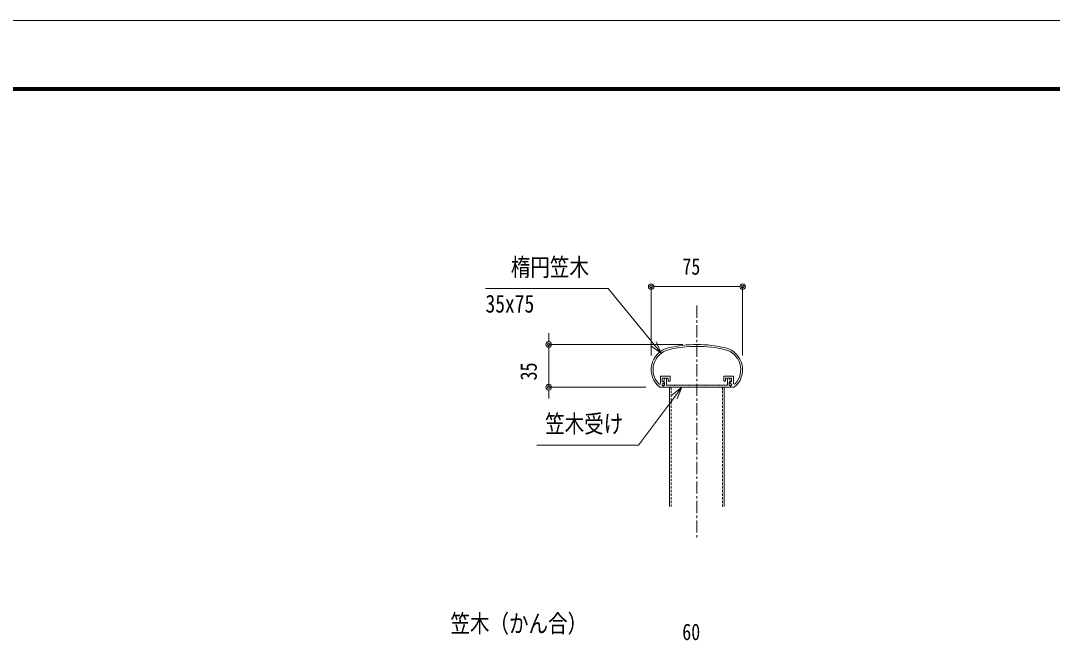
# Model space of a CAD drawing. Units: millimetres, scale not verified. Extents: x -1682 to 1682, y -1188 to 1188.
# Drawn here: x -603 to 242, y 680 to 1188 of the extents above; entities that cross this region are included whole.
import ezdxf
from ezdxf.enums import TextEntityAlignment as Align

# ---------------------------------------------------------------- set-up
doc = ezdxf.new("R2010")
doc.units = ezdxf.units.MM
doc.header["$LTSCALE"] = 8
doc.linetypes.add('USER1', pattern=[2, 1.25, -0.25, 0.25, -0.25])
doc.linetypes.add('USER3', pattern=[0.375, 0.25, -0.125])
for name, color, linetype, lineweight in [('0-0_0', 7, 'Continuous', 18), ('0-1_DEFPOINTS', 5, 'Continuous', 18), ('0-4_WAKU', 7, 'Continuous', 18), ('0-7_3中心線', 2, 'USER1', 18), ('0-8_41_U+FF71_U+FF99_U+FF90', 6, 'Continuous', 18), ('0-9_1手摺寸法', 3, 'Continuous', 18), ('0-C_4アルミ', 6, 'Continuous', 18)]:
    doc.layers.add(name, color=color, linetype=linetype, lineweight=lineweight)
doc.styles.add('ＭＳ ゴシック', font='')
doc.styles.get('ＭＳ ゴシック').set_extended_font_data('MS Gothic')

msp = doc.modelspace()

# ---------------------------------------------------------------- linework, layer by layer
at = {"layer": '0-0_0'}
for p, q in [((-84.305, 970.025), (-82.005, 970.025)), ((-14.022, 970.025), (-16.322, 970.025)), ((-170.517, 924.922), (-170.517, 927.222)), ((-78.382, 915.473), (-84.707, 923.219)), ((-71.722, 887.622), (-71.722, 789.761)), ((-61.604, 887.622), (-67.586, 879.609)), ((-26.722, 887.622), (-26.722, 789.761)), ((-170.517, 885.322), (-170.517, 883.022))]:
    msp.add_line(p, q, dxfattribs=at)
for points in [[(-84.707, 923.219), (-121.759, 968.596), (-222.375, 968.596)], [(-82.631, 924.914), (-78.382, 915.473), (-86.782, 921.524)], [(-69.734, 881.211), (-61.604, 887.622), (-65.439, 878.006)], [(-67.586, 879.609), (-96.982, 840.231), (-180.179, 840.231)]]:
    msp.add_lwpolyline(points, dxfattribs=at)
for centre, radius in [((-86.605, 970.025), 2.3), ((-11.722, 970.025), 2.3), ((-86.605, 970.025), 1.15), ((-11.722, 970.025), 1.15), ((-170.517, 922.622), 2.3), ((-170.517, 922.622), 1.15), ((-170.517, 887.622), 2.3), ((-170.517, 887.622), 1.15)]:
    msp.add_circle(centre, radius, dxfattribs=at)
at = {"layer": '0-1_DEFPOINTS'}
msp.add_line((1682, 1188), (-1682, 1188), dxfattribs=at)
at = {"layer": '0-4_WAKU'}
for p, q in [((1599.2, 1133.2), (-1603.2, 1133.2)), ((1598.6, 1132.6), (-1602.6, 1132.6)), ((1598, 1132), (-1602, 1132)), ((1597.4, 1131.4), (-1601.4, 1131.4)), ((1596.8, 1130.8), (-1600.8, 1130.8))]:
    msp.add_line(p, q, dxfattribs=at)
at = {"layer": '0-7_3中心線'}
msp.add_line((-49.222, 954.47), (-49.222, 762.827), dxfattribs=at)
at = {"layer": '0-8_41_U+FF71_U+FF99_U+FF90', "linetype": 'USER3'}
for p, q in [((-70.222, 887.622), (-70.222, 789.761)), ((-28.222, 887.622), (-28.222, 789.761))]:
    msp.add_line(p, q, dxfattribs=at)
at = {"layer": '0-9_1手摺寸法'}
for p, q in [((-86.605, 913.526), (-86.605, 970.025)), ((-16.322, 970.025), (-82.005, 970.025)), ((-11.722, 913.526), (-11.722, 970.025)), ((-170.517, 927.222), (-170.517, 931.822)), ((-60.708, 922.622), (-170.517, 922.622)), ((-170.517, 922.622), (-170.517, 887.622)), ((-91.099, 887.622), (-170.517, 887.622)), ((-170.517, 883.022), (-170.517, 878.422))]:
    msp.add_line(p, q, dxfattribs=at)
at = {"layer": '0-C_4アルミ'}
for p, q in [((-79.105, 890.878), (-79.105, 896.422)), ((-78.905, 896.622), (-71.305, 896.622)), ((-71.105, 892.822), (-71.105, 896.422)), ((-27.222, 892.822), (-27.222, 896.422)), ((-19.422, 896.622), (-27.022, 896.622)), ((-19.222, 890.878), (-19.222, 896.422)), ((-79.605, 887.622), (-79.605, 887.627)), ((-79.605, 887.622), (-76.605, 887.622)), ((-77.605, 895.122), (-72.605, 895.122)), ((-77.605, 891.922), (-77.605, 895.122)), ((-77.605, 891.922), (-77.605, 895.122)), ((-77.605, 891.922), (-75.979, 891.922)), ((-77.605, 890.422), (-76.605, 890.422)), ((-77.605, 889.122), (-77.605, 890.422)), ((-77.605, 889.122), (-76.605, 889.122)), ((-75.812, 891.611), (-76.605, 890.422)), ((-76.605, 887.622), (-76.605, 889.122)), ((-76.605, 887.622), (-76.605, 888.622)), ((-21.605, 887.622), (-76.605, 887.622)), ((-75.776, 894.409), (-76.517, 892.185)), ((-75.605, 889.122), (-76.105, 889.122)), ((-75.605, 889.122), (-75.605, 891.922)), ((-75.064, 894.922), (-74.855, 894.922)), ((-74.105, 889.422), (-74.105, 894.172)), ((-67.705, 889.422), (-74.105, 889.422)), ((-72.605, 892.822), (-72.605, 895.122)), ((-72.405, 892.622), (-71.305, 892.622)), ((-67.236, 889.215), (-67.105, 889.422)), ((-56.405, 889.422), (-67.105, 889.422)), ((-56.405, 889.422), (-67.105, 889.422)), ((-56.274, 889.215), (-56.405, 889.422)), ((-55.936, 889.215), (-55.805, 889.422)), ((-49.105, 889.422), (-55.805, 889.422)), ((-49.105, 889.422), (-55.805, 889.422)), ((-49.105, 889.422), (-42.405, 889.422)), ((-49.105, 889.422), (-42.405, 889.422)), ((-42.274, 889.215), (-42.405, 889.422)), ((-41.936, 889.215), (-41.805, 889.422)), ((-41.805, 889.422), (-31.105, 889.422)), ((-41.805, 889.422), (-31.105, 889.422)), ((-30.974, 889.215), (-31.105, 889.422)), ((-30.636, 889.215), (-30.505, 889.422)), ((-30.505, 889.422), (-24.105, 889.422)), ((-30.505, 889.422), (-24.105, 889.422)), ((-25.922, 892.622), (-27.022, 892.622)), ((-20.722, 895.122), (-25.722, 895.122)), ((-25.722, 892.822), (-25.722, 895.122)), ((-24.105, 889.422), (-24.105, 894.172)), ((-23.146, 894.922), (-23.355, 894.922)), ((-21.882, 891.922), (-22.605, 891.922)), ((-22.605, 891.922), (-22.605, 891.913)), ((-22.605, 889.122), (-22.605, 891.922)), ((-22.605, 889.122), (-22.105, 889.122)), ((-22.514, 891.611), (-21.722, 890.422)), ((-22.434, 894.409), (-21.693, 892.185)), ((-20.722, 891.922), (-22.348, 891.922)), ((-20.722, 890.422), (-21.722, 890.422)), ((-20.722, 889.122), (-21.722, 889.122)), ((-21.722, 887.622), (-21.722, 889.122)), ((-18.722, 887.622), (-21.722, 887.622)), ((-21.605, 887.622), (-21.605, 888.622)), ((-20.722, 891.922), (-20.722, 895.122)), ((-20.722, 891.922), (-20.722, 895.122)), ((-20.722, 889.122), (-20.722, 890.422)), ((-18.722, 887.622), (-18.722, 887.627))]:
    msp.add_line(p, q, dxfattribs=at)
for points in [[(-76.327, 891.922), (-75.605, 891.922), (-75.605, 891.913)], [(-67.574, 889.215), (-67.705, 889.422), (-74.105, 889.422)]]:
    msp.add_lwpolyline(points, dxfattribs=at)
for centre, radius, start, end in [((-49.105, 822.622), 100, 90, 103.58646), ((-49.105, 822.622), 98.5, 90, 103.58646), ((-49.222, 822.622), 100, 76.41354, 90), ((-49.222, 822.622), 98.5, 76.41354, 90), ((-68.295, 902.026), 18.31, 103.58646, 231.87592), ((-68.295, 902.026), 16.81, 103.58646, 223.96197), ((-30.032, 902.026), 16.81, 316.03803, 76.41354), ((-30.032, 902.026), 18.31, 308.12408, 76.41354), ((-78.905, 896.422), 0.2, 90, 180), ((-71.305, 896.422), 0.2, 0, 90), ((-27.022, 896.422), 0.2, 90, 180), ((-19.422, 896.422), 0.2, 0, 90), ((-79.855, 890.878), 0.75, 223.96197, 0), ((-76.105, 888.622), 0.5, 90, 180), ((-76.327, 892.122), 0.2, 161.56505, 270), ((-75.979, 891.722), 0.2, 326.30993, 90), ((-75.064, 894.172), 0.75, 90, 161.56505), ((-74.855, 894.172), 0.75, 0, 90), ((-72.405, 892.822), 0.2, 180, 270), ((-71.305, 892.822), 0.2, 270, 0), ((-67.405, 889.322), 0.2, 212.33353, 327.66647), ((-56.105, 889.322), 0.2, 212.33353, 327.66647), ((-42.105, 889.322), 0.2, 212.33353, 327.66647), ((-30.805, 889.322), 0.2, 212.33353, 327.66647), ((-27.022, 892.822), 0.2, 180, 270), ((-25.922, 892.822), 0.2, 270, 0), ((-23.355, 894.172), 0.75, 90, 180), ((-23.146, 894.172), 0.75, 18.43495, 90), ((-22.348, 891.722), 0.2, 90, 213.69007), ((-22.105, 888.622), 0.5, 0, 90), ((-21.882, 892.122), 0.2, 270, 18.43495), ((-18.472, 890.878), 0.75, 180, 316.03803)]:
    msp.add_arc(centre, radius, start, end, dxfattribs=at)

# ---------------------------------------------------------------- texts
at = {"layer": '0-0_0', "style": 'ＭＳ ゴシック', "width": 0.8}
for s, p in [('楕円笠木', (-201.556, 974.299)), ('35x75', (-222.31, 944.366)), ('笠木受け', (-173.501, 845.934)), ('笠木（かん合）', (-251.042, 682.302))]:
    msp.add_text(s, height=14.66, dxfattribs=at).set_placement(p, align=Align.BOTTOM_LEFT)
at = {"layer": '0-9_1手摺寸法', "color": 7, "style": 'ＭＳ ゴシック', "width": 0.8}
for s, p in [('75', (-61.079, 975.775)), ('60', (-61.151, 676.38))]:
    msp.add_text(s, height=13.49, dxfattribs=at).set_placement(p, align=Align.BOTTOM_LEFT)
msp.add_text('35', height=13.49, rotation=90, dxfattribs=at).set_placement((-176.267, 893.206), align=Align.BOTTOM_LEFT)

doc.saveas('drawing.dxf')
